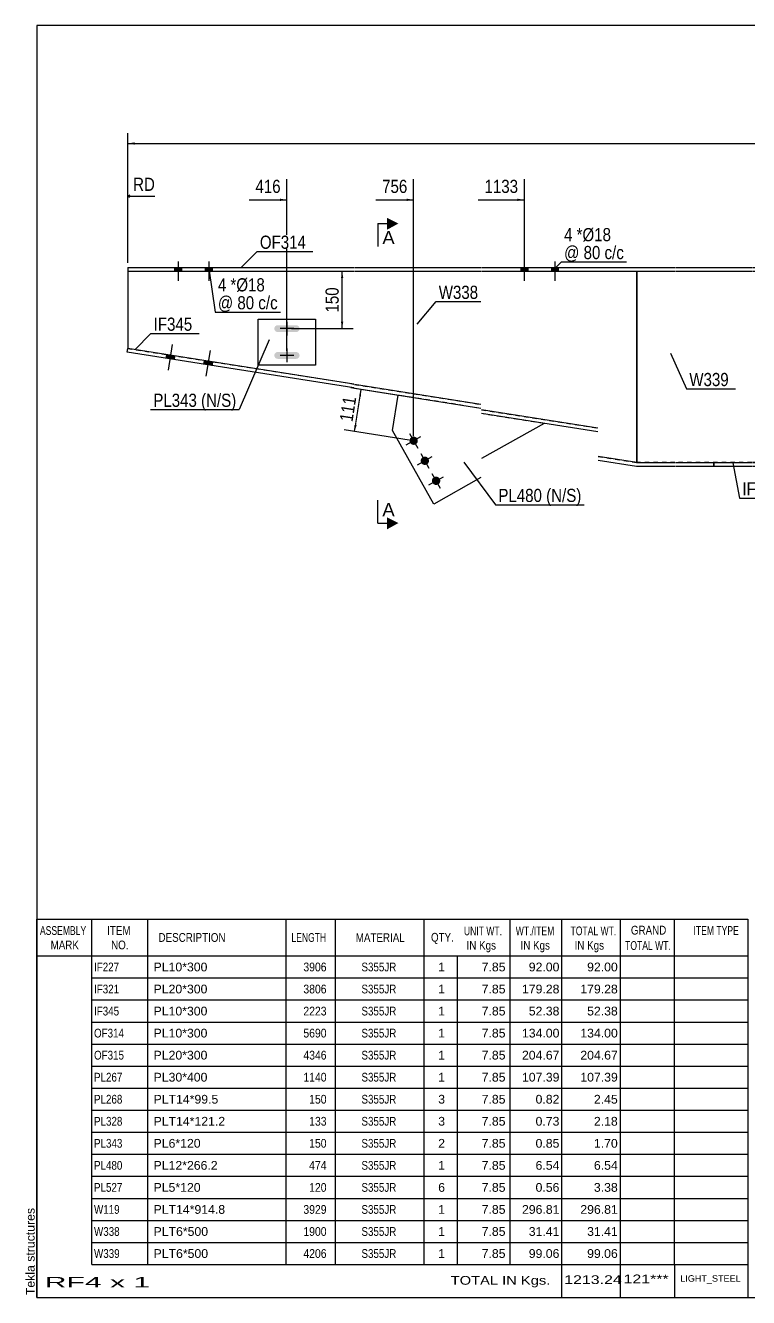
# Model space of a CAD drawing. Header units: millimetres. Extents: x -22 to 380, y -203 to 74.
# Drawn here: x -22.3 to 135.3, y -202.7 to 74.4 of the extents above; entities that cross this region are included whole.
import ezdxf

# ---------------------------------------------------------------- set-up
doc = ezdxf.new("R2010")
doc.units = ezdxf.units.MM
doc.linetypes.add('DXK_LINE_DOT1', pattern=[1.8814, 0.9407, -0.9407])
doc.styles.add('Arial', font='ARIAL.TTF', dxfattribs={"height": 0.2})
doc.styles.add('Arial Narrow', font='ARIALN.TTF', dxfattribs={"height": 0.2})

# ---------------------------------------------------------------- blocks, each defined once
blk = doc.blocks.new('Unknown-622200928-3777')
at = {"color": 5, "linetype": 'Continuous'}
for p, q in [((380.24, 74.36), (-19.76, 74.36)), ((-19.76, 74.36), (-19.76, -202.64)), ((380.24, -202.64), (380.24, 74.36)), ((-19.76, -202.64), (380.24, -202.64))]:
    blk.add_line(p, q, dxfattribs=at)
at = {"color": 174, "linetype": 'Continuous', "style": 'Arial'}
blk.add_text('Tekla structures', height=1.9102, rotation=90, dxfattribs=at).set_placement((-20.26, -202.14))
blk = doc.blocks.new('Bolt-622200928-7858 - 1213')
at = {"linetype": 'Continuous'}
for points in [[(11.73, 21.67), (10.23, 21.67), (10.23, 20.83), (11.73, 20.83)], [(11.73, 21.67), (10.23, 21.67), (10.23, 20.83), (11.73, 20.83)], [(18.4, 21.67), (16.9, 21.67), (16.9, 20.83), (18.4, 20.83)], [(18.4, 21.67), (16.9, 21.67), (16.9, 20.83), (18.4, 20.83)]]:
    blk.add_hatch(color=3, dxfattribs=at).paths.add_polyline_path(points)
at = {"color": 3, "linetype": 'Continuous'}
for p, q in [((10.98, 22.92), (10.98, 18.75)), ((10.98, 22.92), (10.98, 18.75)), ((17.65, 22.92), (17.65, 18.75)), ((17.65, 22.92), (17.65, 18.75)), ((10.23, 21.67), (10.23, 20.83)), ((10.23, 21.67), (10.23, 20.83)), ((11.73, 21.67), (11.73, 20.83)), ((11.73, 21.67), (11.73, 20.83)), ((16.9, 21.67), (16.9, 20.83)), ((16.9, 21.67), (16.9, 20.83)), ((18.4, 21.67), (18.4, 20.83)), ((18.4, 21.67), (18.4, 20.83))]:
    blk.add_line(p, q, dxfattribs=at)
blk = doc.blocks.new('Part-622200928-1240 - 1213')
at = {"color": 2, "linetype": 'Continuous'}
for p, q in [((0, 21.67), (0, 20.83)), ((0, 21.67), (49.28, 21.67)), ((0, 20.83), (49.28, 20.83)), ((49.38, 21.67), (76.96, 21.67)), ((49.38, 20.83), (76.96, 20.83)), ((77.06, 21.67), (102.4, 21.67)), ((77.06, 20.83), (102.4, 20.83)), ((102.5, 21.67), (119.23, 21.67)), ((102.5, 20.83), (119.23, 20.83)), ((119.33, 21.67), (136, 21.67)), ((119.33, 20.83), (136, 20.83)), ((136.1, 21.67), (161.43, 21.67)), ((136.1, 20.83), (161.43, 20.83)), ((161.53, 21.67), (186.86, 21.67)), ((161.53, 20.83), (186.86, 20.83)), ((186.96, 21.67), (217.08, 21.67)), ((186.96, 20.83), (217.08, 20.83)), ((217.08, 21.67), (217.08, 20.83))]:
    blk.add_line(p, q, dxfattribs=at)
blk = doc.blocks.new('Part-622200928-1245 - 1213')
at = {"color": 2, "linetype": 'Continuous'}
for p, q in [((-0.13, 3.18), (0, 4)), ((49.28, -4.57), (-0.13, 3.18)), ((49.28, -3.73), (0, 4)), ((76.96, -8.18), (49.38, -3.86)), ((76.96, -9.03), (49.38, -4.7)), ((102.4, -13.31), (77.06, -9.33)), ((102.4, -14.15), (77.06, -10.18)), ((110.9, -20.83), (102.5, -19.52)), ((110.83, -21.67), (102.5, -20.36)), ((119.23, -21.67), (110.83, -21.67)), ((110.9, -20.83), (119.23, -20.83)), ((119.33, -20.83), (127.66, -20.83)), ((127.66, -21.67), (119.33, -21.67)), ((127.66, -20.83), (127.66, -21.67))]:
    blk.add_line(p, q, dxfattribs=at)
blk = doc.blocks.new('Part-622200928-1248 - 1213')
at = {"color": 2, "linetype": 'Continuous'}
for p, q in [((28.45, 0.41), (28.45, 10.41)), ((28.45, 10.41), (40.95, 10.41)), ((40.95, 10.41), (40.95, 0.41)), ((40.95, 0.41), (28.45, 0.41))]:
    blk.add_line(p, q, dxfattribs=at)
blk = doc.blocks.new('Part-622200928-1250 - 1213')
at = {"color": 2, "linetype": 'Continuous'}
for p, q in [((57.71, -13.88), (58.92, -6.19)), ((90.71, -12.32), (77.06, -19.97)), ((66.68, -29.86), (57.71, -13.88)), ((76.96, -24.1), (66.68, -29.86))]:
    blk.add_line(p, q, dxfattribs=at)
at = {"color": 7, "linetype": 'DXK_LINE_DOT1'}
for p, q in [((76.96, -9.03), (58.92, -6.19)), ((90.71, -12.32), (77.06, -10.18))]:
    blk.add_line(p, q, dxfattribs=at)
blk = doc.blocks.new('Part-622200928-1251 - 1213')
at = {"color": 2, "linetype": 'Continuous'}
blk.add_line((110.9, -20.83), (110.9, 20.83), dxfattribs=at)
at = {"color": 7, "linetype": 'DXK_LINE_DOT1'}
for p, q in [((110.9, 20.83), (119.23, 20.83)), ((119.33, 20.83), (136, 20.83)), ((136.1, 20.83), (161.43, 20.83)), ((161.53, 20.83), (186.86, 20.83)), ((186.96, 20.83), (225.41, 20.83)), ((225.51, 20.83), (234.02, 20.83)), ((234.02, 20.83), (234.02, -20.83)), ((119.23, -20.83), (110.9, -20.83)), ((136, -20.83), (119.33, -20.83)), ((161.43, -20.83), (136.1, -20.83)), ((186.86, -20.83), (161.53, -20.83)), ((225.41, -20.83), (186.96, -20.83)), ((234.02, -20.83), (225.51, -20.83))]:
    blk.add_line(p, q, dxfattribs=at)
blk = doc.blocks.new('Part-622200928-1252 - 1213')
at = {"color": 2, "linetype": 'Continuous'}
for p, q in [((127.66, -21.67), (127.66, -20.83)), ((127.66, -20.83), (136, -20.83)), ((136, -21.67), (127.66, -21.67)), ((136.1, -20.83), (161.43, -20.83)), ((161.43, -21.67), (136.1, -21.67)), ((161.53, -20.83), (186.86, -20.83)), ((186.86, -21.67), (161.53, -21.67)), ((186.96, -20.83), (225.41, -20.83)), ((225.41, -21.67), (186.96, -21.67)), ((225.51, -20.83), (234.02, -20.83)), ((234.02, -21.67), (225.51, -21.67)), ((234.02, -20.83), (234.02, -21.67))]:
    blk.add_line(p, q, dxfattribs=at)
blk = doc.blocks.new('Bolt-622200928-7857 - 1213')
at = {"linetype": 'Continuous'}
for points in [[(87.15, 21.67), (85.65, 21.67), (85.65, 20.83), (87.15, 20.83)], [(87.15, 21.67), (85.65, 21.67), (85.65, 20.83), (87.15, 20.83)], [(93.81, 21.67), (92.31, 21.67), (92.31, 20.83), (93.81, 20.83)], [(93.81, 21.67), (92.31, 21.67), (92.31, 20.83), (93.81, 20.83)]]:
    blk.add_hatch(color=3, dxfattribs=at).paths.add_polyline_path(points)
at = {"color": 3, "linetype": 'Continuous'}
for p, q in [((86.4, 22.92), (86.4, 18.75)), ((86.4, 22.92), (86.4, 18.75)), ((93.06, 22.92), (93.06, 18.75)), ((93.06, 22.92), (93.06, 18.75)), ((85.65, 21.67), (85.65, 20.83)), ((85.65, 21.67), (85.65, 20.83)), ((87.15, 21.67), (87.15, 20.83)), ((87.15, 21.67), (87.15, 20.83)), ((92.31, 21.67), (92.31, 20.83)), ((92.31, 21.67), (92.31, 20.83)), ((93.81, 21.67), (93.81, 20.83)), ((93.81, 21.67), (93.81, 20.83))]:
    blk.add_line(p, q, dxfattribs=at)
blk = doc.blocks.new('Part-622200928-1258 - 1213')
at = {"color": 2, "linetype": 'Continuous'}
for p, q in [((0, 20.83), (0, 4)), ((110.9, 20.83), (110.9, -20.83))]:
    blk.add_line(p, q, dxfattribs=at)
at = {"color": 7, "linetype": 'DXK_LINE_DOT1'}
for p, q in [((0, 20.83), (49.28, 20.83)), ((49.38, 20.83), (76.96, 20.83)), ((77.06, 20.83), (102.4, 20.83)), ((102.5, 20.83), (110.9, 20.83)), ((0, 4), (49.28, -3.73)), ((49.38, -3.86), (76.96, -8.18)), ((77.06, -9.33), (102.4, -13.31)), ((102.5, -19.52), (110.9, -20.83))]:
    blk.add_line(p, q, dxfattribs=at)
blk = doc.blocks.new('Bolt-622200928-1278 - 1213')
at = {"linetype": 'Continuous'}
for points in [[(8.37, 1.85), (10.18, 1.56), (10.31, 2.38), (8.5, 2.67)], [(8.37, 1.85), (10.18, 1.56), (10.31, 2.38), (8.5, 2.67)], [(16.6, 0.53), (18.41, 0.24), (18.54, 1.06), (16.73, 1.35)], [(16.6, 0.53), (18.41, 0.24), (18.54, 1.06), (16.73, 1.35)]]:
    blk.add_hatch(color=3, dxfattribs=at).paths.add_polyline_path(points)
at = {"color": 3, "linetype": 'Continuous'}
for p, q in [((8.89, -0.71), (9.78, 4.89)), ((8.89, -0.71), (9.78, 4.89)), ((17.11, -2.03), (18.01, 3.57)), ((17.11, -2.03), (18.01, 3.57)), ((8.37, 1.85), (8.5, 2.67)), ((8.37, 1.85), (8.5, 2.67)), ((10.18, 1.56), (10.31, 2.38)), ((10.18, 1.56), (10.31, 2.38)), ((16.6, 0.53), (16.73, 1.35)), ((16.6, 0.53), (16.73, 1.35)), ((18.41, 0.24), (18.54, 1.06)), ((18.41, 0.24), (18.54, 1.06))]:
    blk.add_line(p, q, dxfattribs=at)
blk = doc.blocks.new('Bolt-622200928-1281 - 1213')
at = {"linetype": 'Continuous'}
for points in [[(32.17, 8.86), (32, 8.62), (31.95, 8.33), (32, 8.04), (32.17, 7.8), (32.41, 7.64), (32.7, 7.58), (36.7, 7.58), (36.98, 7.64), (37.23, 7.8), (37.39, 8.04), (37.45, 8.33), (37.39, 8.62), (37.23, 8.86), (36.98, 9.02), (36.7, 9.08), (32.7, 9.08), (32.41, 9.02)], [(32.17, 3.03), (32, 2.78), (31.95, 2.5), (32, 2.21), (32.17, 1.97), (32.41, 1.81), (32.7, 1.75), (36.7, 1.75), (36.98, 1.81), (37.23, 1.97), (37.39, 2.21), (37.45, 2.5), (37.39, 2.78), (37.23, 3.03), (36.98, 3.19), (36.7, 3.25), (32.7, 3.25), (32.41, 3.19)]]:
    blk.add_hatch(color=3, dxfattribs=at).paths.add_polyline_path(points)
at = {"color": 3, "linetype": 'Continuous'}
for p, q in [((36.2, 8.33), (33.2, 8.33)), ((34.7, 9.83), (34.7, 6.83)), ((34.7, 4), (34.7, 1)), ((36.2, 2.5), (33.2, 2.5))]:
    blk.add_line(p, q, dxfattribs=at)
blk = doc.blocks.new('Bolt-622200928-1283 - 1213')
at = {"linetype": 'Continuous'}
for points in [[(61.85, -15.28, -1), (62.74, -16.88, -1)], [(64.29, -19.64, -1), (65.19, -21.24, -1)], [(66.74, -24, -1), (67.64, -25.6, -1)]]:
    blk.add_hatch(color=3, dxfattribs=at).paths.add_polyline_path(points)
at = {"color": 3, "linetype": 'Continuous'}
for p, q in [((60.7, -16.98), (63.89, -15.19)), ((61.4, -14.48), (63.19, -17.68)), ((63.84, -18.84), (65.64, -22.04)), ((63.14, -21.34), (66.34, -19.55)), ((65.59, -25.7), (68.79, -23.91)), ((66.29, -23.2), (68.09, -26.4))]:
    blk.add_line(p, q, dxfattribs=at)
blk = doc.blocks.new('StraightDimension-622200928-3981 - 1213')
at = {"linetype": 'Continuous'}
for points in [[(50.37, -6.37), (50.85, -4.93), (50.86, -6.45)], [(49.9, -12.62), (49.42, -14.06), (49.4, -12.54)]]:
    blk.add_hatch(color=7, dxfattribs=at).paths.add_polyline_path(points)
at = {"color": 7, "linetype": 'Continuous'}
for p, q in [((62.74, -6.79), (48.63, -4.58)), ((49.42, -14.06), (50.85, -4.93)), ((61.31, -15.93), (47.19, -13.71))]:
    blk.add_line(p, q, dxfattribs=at)
at = {"color": 0}
blk.add_wipeout([(50.5, -6.17), (46.35, -5.52), (45.32, -12.12), (49.47, -12.77)], dxfattribs=at)
at = {"color": 3, "style": 'Arial Narrow'}
blk.add_text('111', height=2.863, rotation=81.085, dxfattribs=at).set_placement((48.97, -12.09))
blk = doc.blocks.new('StraightDimension-622200928-5409 - 1213')
at = {"linetype": 'Continuous'}
for points in [[(1.5, 48.4), (0, 48.65), (1.5, 48.9)], [(350.72, 48.9), (352.22, 48.65), (350.72, 48.4)]]:
    blk.add_hatch(color=7, dxfattribs=at).paths.add_polyline_path(points)
at = {"color": 7, "linetype": 'Continuous'}
for p, q in [((0, 22.67), (0, 50.9)), ((352.22, 31.32), (352.22, 50.9)), ((0, 48.65), (352.22, 48.65))]:
    blk.add_line(p, q, dxfattribs=at)
at = {"color": 0}
blk.add_wipeout([(181.28, 48.8), (181.28, 53), (170.94, 53), (170.94, 48.8)], dxfattribs=at)
at = {"color": 3, "style": 'Arial Narrow'}
blk.add_text('10084', height=2.863, dxfattribs=at).set_placement((171.54, 49.4))
blk = doc.blocks.new('StraightDimension-622200928-8875 - 1213')
at = {"linetype": 'Continuous'}
for points in [[(46.47, 19.33), (46.72, 20.83), (46.97, 19.33)], [(46.97, 9.83), (46.72, 8.33), (46.47, 9.83)]]:
    blk.add_hatch(color=7, dxfattribs=at).paths.add_polyline_path(points)
at = {"color": 7, "linetype": 'Continuous'}
for p, q in [((43.53, 20.83), (49.12, 20.83)), ((46.72, 8.33), (46.72, 20.83)), ((35.7, 8.33), (49.12, 8.33))]:
    blk.add_line(p, q, dxfattribs=at)
at = {"color": 0}
blk.add_wipeout([(46.57, 17.92), (42.37, 17.92), (42.37, 11.24), (46.57, 11.24)], dxfattribs=at)
at = {"color": 3, "style": 'Arial Narrow'}
blk.add_text('150', height=2.863, rotation=90.0002, dxfattribs=at).set_placement((45.97, 11.84))
blk = doc.blocks.new('StraightDimension-622200928-9026 - 1213')
at = {"linetype": 'Continuous'}
blk.add_hatch(color=7, dxfattribs=at).paths.add_polyline_path([(84.92, 36.63), (86.42, 36.38), (84.92, 36.13)])
at = {"color": 7, "linetype": 'Continuous'}
for p, q in [((86.42, 22.67), (86.42, 40.88)), ((76.36, 36.38), (86.42, 36.38))]:
    blk.add_line(p, q, dxfattribs=at)
at = {"color": 0}
blk.add_wipeout([(85.65, 37.28), (85.65, 41.48), (77.14, 41.48), (77.14, 37.28)], dxfattribs=at)
at = {"color": 3, "style": 'Arial Narrow'}
blk.add_text('1133', height=2.863, dxfattribs=at).set_placement((77.74, 37.88))
blk = doc.blocks.new('StraightDimension-622200928-9027 - 1213')
at = {"linetype": 'Continuous'}
blk.add_hatch(color=7, dxfattribs=at).paths.add_polyline_path([(60.8, 36.63), (62.3, 36.38), (60.8, 36.13)])
at = {"color": 7, "linetype": 'Continuous'}
for p, q in [((62.3, -15.08), (62.3, 40.88)), ((54.06, 36.38), (62.3, 36.38))]:
    blk.add_line(p, q, dxfattribs=at)
at = {"color": 0}
blk.add_wipeout([(61.52, 37.28), (61.52, 41.48), (54.84, 41.48), (54.84, 37.28)], dxfattribs=at)
at = {"color": 3, "style": 'Arial Narrow'}
blk.add_text('756', height=2.863, dxfattribs=at).set_placement((55.44, 37.88))
blk = doc.blocks.new('StraightDimension-622200928-9028 - 1213')
at = {"linetype": 'Continuous'}
blk.add_hatch(color=7, dxfattribs=at).paths.add_polyline_path([(33.2, 36.63), (34.7, 36.38), (33.2, 36.13)])
at = {"color": 7, "linetype": 'Continuous'}
for p, q in [((34.7, 3.5), (34.7, 40.88)), ((26.46, 36.38), (34.7, 36.38))]:
    blk.add_line(p, q, dxfattribs=at)
at = {"color": 0, "linetype": 'Continuous'}
blk.add_wipeout([(6.53, 37.73), (6.53, 41.93), (0.59, 41.93), (0.59, 37.73)], dxfattribs=at)
at = {"color": 7, "linetype": 'Continuous'}
for p, q in [((0, 22.67), (0, 41.63)), ((0.5, 37.38), (0, 37.13)), ((0.5, 36.88), (0, 37.13)), ((5.93, 37.13), (0, 37.13))]:
    blk.add_line(p, q, dxfattribs=at)
at = {"color": 3, "linetype": 'Continuous', "style": 'Arial Narrow'}
blk.add_text('RD', height=2.863, dxfattribs=at).set_placement((1.19, 38.33))
at = {"color": 0}
blk.add_wipeout([(33.92, 37.28), (33.92, 41.48), (27.24, 41.48), (27.24, 37.28)], dxfattribs=at)
at = {"color": 3, "style": 'Arial Narrow'}
blk.add_text('416', height=2.863, dxfattribs=at).set_placement((27.84, 37.88))
blk = doc.blocks.new('CBS_BOM-622200928-9251')
at = {"color": 7, "linetype": 'Continuous'}
for p, q in [((-19.79, -128.27), (-19.79, -120.27)), ((-19.79, -120.27), (135.13, -120.27)), ((-7.79, -128.27), (-7.79, -120.27)), ((4.4, -128.27), (4.4, -120.27)), ((34.56, -128.27), (34.56, -120.27)), ((45.24, -128.27), (45.24, -120.27)), ((64.56, -128.27), (64.56, -120.27)), ((83.36, -128.27), (83.36, -120.27)), ((94.57, -128.27), (94.57, -120.27)), ((107.36, -128.27), (107.36, -120.27)), ((119.11, -128.27), (119.11, -120.27)), ((135.13, -120.28), (135.13, -128.26)), ((-19.79, -128.27), (135.13, -128.27)), ((-19.79, -133.07), (-19.79, -128.27)), ((-7.79, -133.07), (-7.79, -128.27)), ((4.4, -133.07), (4.4, -128.27)), ((34.56, -133.07), (34.56, -128.27)), ((45.24, -133.07), (45.24, -128.27)), ((64.56, -133.07), (64.56, -128.27)), ((71.82, -133.07), (71.82, -128.27)), ((83.36, -133.07), (83.36, -128.27)), ((94.57, -133.07), (94.57, -128.27)), ((107.36, -133.07), (107.36, -128.27)), ((119.13, -133.07), (119.13, -128.27)), ((135.13, -128.28), (135.13, -133.07)), ((-19.79, -137.87), (-19.79, -133.07)), ((-7.79, -133.07), (135.13, -133.07)), ((-7.79, -137.87), (-7.79, -133.07)), ((4.4, -137.87), (4.4, -133.07)), ((34.56, -137.87), (34.56, -133.07)), ((45.24, -137.87), (45.24, -133.07)), ((64.56, -137.87), (64.56, -133.07)), ((71.82, -137.87), (71.82, -133.07)), ((83.36, -137.87), (83.36, -133.07)), ((94.57, -137.87), (94.57, -133.07)), ((107.36, -137.87), (107.36, -133.07)), ((119.13, -137.87), (119.13, -133.07)), ((135.13, -133.08), (135.13, -137.87)), ((-19.79, -142.67), (-19.79, -137.87)), ((-7.79, -137.87), (135.13, -137.87)), ((-7.79, -142.67), (-7.79, -137.87)), ((4.4, -142.67), (4.4, -137.87)), ((34.56, -142.67), (34.56, -137.87)), ((45.24, -142.67), (45.24, -137.87)), ((64.56, -142.67), (64.56, -137.87)), ((71.82, -142.67), (71.82, -137.87)), ((83.36, -142.67), (83.36, -137.87)), ((94.57, -142.67), (94.57, -137.87)), ((107.36, -142.67), (107.36, -137.87)), ((119.13, -142.67), (119.13, -137.87)), ((135.13, -137.88), (135.13, -142.67)), ((-19.79, -147.47), (-19.79, -142.67)), ((-7.79, -142.67), (135.13, -142.67)), ((-7.79, -147.47), (-7.79, -142.67)), ((4.4, -147.47), (4.4, -142.67)), ((34.56, -147.47), (34.56, -142.67)), ((45.24, -147.47), (45.24, -142.67)), ((64.56, -147.47), (64.56, -142.67)), ((71.82, -147.47), (71.82, -142.67)), ((83.36, -147.47), (83.36, -142.67)), ((94.57, -147.47), (94.57, -142.67)), ((107.36, -147.47), (107.36, -142.67)), ((119.13, -147.47), (119.13, -142.67)), ((135.13, -142.68), (135.13, -147.47)), ((-19.79, -152.27), (-19.79, -147.47)), ((-7.79, -147.47), (135.13, -147.47)), ((-7.79, -152.27), (-7.79, -147.47)), ((4.4, -152.27), (4.4, -147.47)), ((34.56, -152.27), (34.56, -147.47)), ((45.24, -152.27), (45.24, -147.47)), ((64.56, -152.27), (64.56, -147.47)), ((71.82, -152.27), (71.82, -147.47)), ((83.36, -152.27), (83.36, -147.47)), ((94.57, -152.27), (94.57, -147.47)), ((107.36, -152.27), (107.36, -147.47)), ((119.13, -152.27), (119.13, -147.47)), ((135.13, -147.48), (135.13, -152.27)), ((-19.79, -157.07), (-19.79, -152.27)), ((-7.79, -152.27), (135.13, -152.27)), ((-7.79, -157.07), (-7.79, -152.27)), ((4.4, -157.07), (4.4, -152.27)), ((34.56, -157.07), (34.56, -152.27)), ((45.24, -157.07), (45.24, -152.27)), ((64.56, -157.07), (64.56, -152.27)), ((71.82, -157.07), (71.82, -152.27)), ((83.36, -157.07), (83.36, -152.27)), ((94.57, -157.07), (94.57, -152.27)), ((107.36, -157.07), (107.36, -152.27)), ((119.13, -157.07), (119.13, -152.27)), ((135.13, -152.28), (135.13, -157.07)), ((-19.79, -161.87), (-19.79, -157.07)), ((-7.79, -157.07), (135.13, -157.07)), ((-7.79, -161.87), (-7.79, -157.07)), ((4.4, -161.87), (4.4, -157.07)), ((34.56, -161.87), (34.56, -157.07)), ((45.24, -161.87), (45.24, -157.07)), ((64.56, -161.87), (64.56, -157.07)), ((71.82, -161.87), (71.82, -157.07)), ((83.36, -161.87), (83.36, -157.07)), ((94.57, -161.87), (94.57, -157.07)), ((107.36, -161.87), (107.36, -157.07)), ((119.13, -161.87), (119.13, -157.07)), ((135.13, -157.08), (135.13, -161.87)), ((-19.79, -166.67), (-19.79, -161.87)), ((-7.79, -161.87), (135.13, -161.87)), ((-7.79, -166.67), (-7.79, -161.87)), ((4.4, -166.67), (4.4, -161.87)), ((34.56, -166.67), (34.56, -161.87)), ((45.24, -166.67), (45.24, -161.87)), ((64.56, -166.67), (64.56, -161.87)), ((71.82, -166.67), (71.82, -161.87)), ((83.36, -166.67), (83.36, -161.87)), ((94.57, -166.67), (94.57, -161.87)), ((107.36, -166.67), (107.36, -161.87)), ((119.13, -166.67), (119.13, -161.87)), ((135.13, -161.88), (135.13, -166.67)), ((-19.79, -171.47), (-19.79, -166.67)), ((-7.79, -166.67), (135.13, -166.67)), ((-7.79, -171.47), (-7.79, -166.67)), ((4.4, -171.47), (4.4, -166.67)), ((34.56, -171.47), (34.56, -166.67)), ((45.24, -171.47), (45.24, -166.67)), ((64.56, -171.47), (64.56, -166.67)), ((71.82, -171.47), (71.82, -166.67)), ((83.36, -171.47), (83.36, -166.67)), ((94.57, -171.47), (94.57, -166.67)), ((107.36, -171.47), (107.36, -166.67)), ((119.13, -171.47), (119.13, -166.67)), ((135.13, -166.68), (135.13, -171.47)), ((-19.79, -176.27), (-19.79, -171.47)), ((-7.79, -171.47), (135.13, -171.47)), ((-7.79, -176.27), (-7.79, -171.47)), ((4.4, -176.27), (4.4, -171.47)), ((34.56, -176.27), (34.56, -171.47)), ((45.24, -176.27), (45.24, -171.47)), ((64.56, -176.27), (64.56, -171.47)), ((71.82, -176.27), (71.82, -171.47)), ((83.36, -176.27), (83.36, -171.47)), ((94.57, -176.27), (94.57, -171.47)), ((107.36, -176.27), (107.36, -171.47)), ((119.13, -176.27), (119.13, -171.47)), ((135.13, -171.48), (135.13, -176.27)), ((-19.79, -181.07), (-19.79, -176.27)), ((-7.79, -176.27), (135.13, -176.27)), ((-7.79, -181.07), (-7.79, -176.27)), ((4.4, -181.07), (4.4, -176.27)), ((34.56, -181.07), (34.56, -176.27)), ((45.24, -181.07), (45.24, -176.27)), ((64.56, -181.07), (64.56, -176.27)), ((71.82, -181.07), (71.82, -176.27)), ((83.36, -181.07), (83.36, -176.27)), ((94.57, -181.07), (94.57, -176.27)), ((107.36, -181.07), (107.36, -176.27)), ((119.13, -181.07), (119.13, -176.27)), ((135.13, -176.28), (135.13, -181.07)), ((-19.79, -185.87), (-19.79, -181.07)), ((-7.79, -181.07), (135.13, -181.07)), ((-7.79, -185.87), (-7.79, -181.07)), ((4.4, -185.87), (4.4, -181.07)), ((34.56, -185.87), (34.56, -181.07)), ((45.24, -185.87), (45.24, -181.07)), ((64.56, -185.87), (64.56, -181.07)), ((71.82, -185.87), (71.82, -181.07)), ((83.36, -185.87), (83.36, -181.07)), ((94.57, -185.87), (94.57, -181.07)), ((107.36, -185.87), (107.36, -181.07)), ((119.13, -185.87), (119.13, -181.07)), ((135.13, -181.08), (135.13, -185.87)), ((-19.79, -190.67), (-19.79, -185.87)), ((-7.79, -185.87), (135.13, -185.87)), ((-7.79, -190.67), (-7.79, -185.87)), ((4.4, -190.67), (4.4, -185.87)), ((34.56, -190.67), (34.56, -185.87)), ((45.24, -190.67), (45.24, -185.87)), ((64.56, -190.67), (64.56, -185.87)), ((71.82, -190.67), (71.82, -185.87)), ((83.36, -190.67), (83.36, -185.87)), ((94.57, -190.67), (94.57, -185.87)), ((107.36, -190.67), (107.36, -185.87)), ((119.13, -190.67), (119.13, -185.87)), ((135.13, -185.88), (135.13, -190.67)), ((-19.79, -195.47), (-19.79, -190.67)), ((-7.79, -190.67), (135.13, -190.67)), ((-7.79, -195.47), (-7.79, -190.67)), ((4.4, -195.47), (4.4, -190.67)), ((34.56, -195.47), (34.56, -190.67)), ((45.24, -195.47), (45.24, -190.67)), ((64.56, -195.47), (64.56, -190.67)), ((71.82, -195.47), (71.82, -190.67)), ((83.36, -195.47), (83.36, -190.67)), ((94.57, -195.47), (94.57, -190.67)), ((107.36, -195.47), (107.36, -190.67)), ((119.13, -195.47), (119.13, -190.67)), ((135.13, -190.68), (135.13, -195.47)), ((-19.79, -202.67), (-19.79, -195.49)), ((-7.79, -195.47), (135.13, -195.47)), ((94.57, -202.67), (94.57, -195.49)), ((107.36, -202.67), (107.36, -195.49)), ((119.17, -202.67), (119.17, -195.49)), ((135.13, -195.47), (135.13, -202.67)), ((-19.79, -202.67), (135.13, -202.67))]:
    blk.add_line(p, q, dxfattribs=at)
at = {"color": 3, "linetype": 'Continuous', "style": 'Arial'}
for s, height, width, p in [('ASSEMBLY', 1.91, 0.7, (-19.11, -123.7)), ('ITEM', 1.91, 0.8, (-4.46, -123.7)), ('UNIT WT.', 1.91, 0.7, (73.25, -123.78)), ('WT./ITEM', 1.91, 0.7, (84.54, -123.78)), ('TOTAL WT.', 1.91, 0.7, (96.48, -123.78)), ('GRAND', 1.91, 0.8, (109.63, -123.62)), ('ITEM TYPE', 1.91, 0.7, (123.27, -123.69)), ('DESCRIPTION', 1.9102, 0.8, (6.72, -125.21)), ('LENGTH', 1.91, 0.7, (35.67, -125.21)), ('MATERIAL', 1.91, 0.8, (49.69, -125.25)), ('QTY.', 1.91, 0.8, (66.08, -125.17)), ('MARK', 1.91, 0.8, (-16.79, -126.84)), ('NO.', 1.91, 0.8, (-3.61, -126.84)), ('IN Kgs', 1.91, 0.8, (73.83, -126.91)), ('IN Kgs', 1.91, 0.8, (85.58, -126.91)), ('IN Kgs', 1.91, 0.8, (97.37, -126.91)), ('TOTAL WT.', 1.91, 0.7, (108.37, -126.96))]:
    blk.add_text(s, height=height, dxfattribs=dict(at, width=width)).set_placement(p)
at = {"color": 7, "linetype": 'Continuous', "style": 'Arial'}
for s, width, p in [('IF227', 0.8, (-7.33, -131.64)), ('3906', 0.85, (38.28, -131.64)), ('S355JR', 0.8, (50.93, -131.64)), ('IF321', 0.8, (-7.33, -136.44)), ('3806', 0.85, (38.28, -136.44)), ('S355JR', 0.8, (50.93, -136.44)), ('IF345', 0.8, (-7.33, -141.24)), ('2223', 0.85, (38.28, -141.24)), ('S355JR', 0.8, (50.93, -141.24)), ('OF314', 0.8, (-7.33, -146.04)), ('5690', 0.85, (38.28, -146.04)), ('S355JR', 0.8, (50.93, -146.04)), ('OF315', 0.8, (-7.33, -150.84)), ('4346', 0.85, (38.28, -150.84)), ('S355JR', 0.8, (50.93, -150.84)), ('PL267', 0.8, (-7.33, -155.64)), ('1140', 0.85, (38.28, -155.64)), ('S355JR', 0.8, (50.93, -155.64)), ('PL268', 0.8, (-7.33, -160.44)), ('150', 0.85, (39.54, -160.44)), ('S355JR', 0.8, (50.93, -160.44)), ('PL328', 0.8, (-7.33, -165.24)), ('133', 0.85, (39.54, -165.24)), ('S355JR', 0.8, (50.93, -165.24)), ('PL343', 0.8, (-7.33, -170.04)), ('150', 0.85, (39.54, -170.04)), ('S355JR', 0.8, (50.93, -170.04)), ('PL480', 0.8, (-7.33, -174.84)), ('474', 0.85, (39.54, -174.84)), ('S355JR', 0.8, (50.93, -174.84)), ('PL527', 0.8, (-7.33, -179.64)), ('120', 0.85, (39.54, -179.64)), ('S355JR', 0.8, (50.93, -179.64)), ('W119', 0.8, (-7.33, -184.44)), ('3929', 0.85, (38.28, -184.44)), ('S355JR', 0.8, (50.93, -184.44)), ('W338', 0.8, (-7.33, -189.24)), ('1900', 0.85, (38.28, -189.24)), ('S355JR', 0.8, (50.93, -189.24)), ('W339', 0.8, (-7.33, -194.04)), ('4206', 0.85, (38.28, -194.04)), ('S355JR', 0.8, (50.93, -194.04))]:
    blk.add_text(s, height=1.91, dxfattribs=dict(at, width=width)).set_placement(p)
for s, height, p in [('PL10*300', 1.91, (5.65, -131.64)), ('1', 1.91, (67.65, -131.64)), ('7.85', 1.91, (77.12, -131.64)), ('92.00', 1.91, (87.38, -131.64)), ('92.00', 1.91, (100.09, -131.64)), ('PL20*300', 1.91, (5.65, -136.44)), ('1', 1.91, (67.65, -136.44)), ('7.85', 1.91, (77.12, -136.44)), ('179.28', 1.91, (85.9, -136.44)), ('179.28', 1.91, (98.61, -136.44)), ('PL10*300', 1.91, (5.65, -141.24)), ('1', 1.91, (67.65, -141.24)), ('7.85', 1.91, (77.12, -141.24)), ('52.38', 1.91, (87.38, -141.24)), ('52.38', 1.91, (100.09, -141.24)), ('PL10*300', 1.91, (5.65, -146.04)), ('1', 1.91, (67.65, -146.04)), ('7.85', 1.91, (77.12, -146.04)), ('134.00', 1.91, (85.9, -146.04)), ('134.00', 1.91, (98.61, -146.04)), ('PL20*300', 1.91, (5.65, -150.84)), ('1', 1.91, (67.65, -150.84)), ('7.85', 1.91, (77.12, -150.84)), ('204.67', 1.91, (85.9, -150.84)), ('204.67', 1.91, (98.61, -150.84)), ('PL30*400', 1.91, (5.65, -155.64)), ('1', 1.91, (67.65, -155.64)), ('7.85', 1.91, (77.12, -155.64)), ('107.39', 1.91, (85.9, -155.64)), ('107.39', 1.91, (98.61, -155.64)), ('PLT14*99.5', 1.91, (5.65, -160.44)), ('3', 1.91, (67.65, -160.44)), ('7.85', 1.91, (77.12, -160.44)), ('0.82', 1.91, (88.86, -160.44)), ('2.45', 1.91, (101.57, -160.44)), ('PLT14*121.2', 1.9102, (5.65, -165.24)), ('3', 1.91, (67.65, -165.24)), ('7.85', 1.91, (77.12, -165.24)), ('0.73', 1.91, (88.86, -165.24)), ('2.18', 1.91, (101.57, -165.24)), ('PL6*120', 1.91, (5.65, -170.04)), ('2', 1.91, (67.65, -170.04)), ('7.85', 1.91, (77.12, -170.04)), ('0.85', 1.91, (88.86, -170.04)), ('1.70', 1.91, (101.57, -170.04)), ('PL12*266.2', 1.91, (5.65, -174.84)), ('1', 1.91, (67.65, -174.84)), ('7.85', 1.91, (77.12, -174.84)), ('6.54', 1.91, (88.86, -174.84)), ('6.54', 1.91, (101.57, -174.84)), ('PL5*120', 1.91, (5.65, -179.64)), ('6', 1.91, (67.65, -179.64)), ('7.85', 1.91, (77.12, -179.64)), ('0.56', 1.91, (88.86, -179.64)), ('3.38', 1.91, (101.57, -179.64)), ('PLT14*914.8', 1.9102, (5.65, -184.44)), ('1', 1.91, (67.65, -184.44)), ('7.85', 1.91, (77.12, -184.44)), ('296.81', 1.91, (85.9, -184.44)), ('296.81', 1.91, (98.61, -184.44)), ('PLT6*500', 1.91, (5.65, -189.24)), ('1', 1.91, (67.65, -189.24)), ('7.85', 1.91, (77.12, -189.24)), ('31.41', 1.91, (87.38, -189.24)), ('31.41', 1.91, (100.09, -189.24)), ('PLT6*500', 1.91, (5.65, -194.04)), ('1', 1.91, (67.65, -194.04)), ('7.85', 1.91, (77.12, -194.04)), ('99.06', 1.91, (87.38, -194.04)), ('99.06', 1.91, (100.09, -194.04))]:
    blk.add_text(s, height=height, dxfattribs=at).set_placement(p)
at = {"color": 6, "linetype": 'Continuous', "style": 'Arial'}
for s, height, width, p in [('RF4 x 1', 2.292, 2.05, (-18.07, -200.48)), ('TOTAL IN Kgs.', 1.9102, 1.2, (70.37, -199.88)), ('1213.24', 1.91, 1.3, (95.1, -199.73)), ('121***', 1.91, 1.3, (108.03, -199.57))]:
    blk.add_text(s, height=height, dxfattribs=dict(at, width=width)).set_placement(p)
blk.add_text('LIGHT_STEEL', height=1.4135, dxfattribs=at).set_placement((120.38, -199.22))
blk = doc.blocks.new('Mark-622200928-2265 - 1213')
at = {"color": 0}
blk.add_wipeout([(142.33, -28), (142.33, -25), (133.92, -25), (133.92, -28)], dxfattribs=at)
blk.add_wipeout([(142.33, -28), (142.33, -25), (133.92, -25), (133.92, -28)], dxfattribs=at)
at = {"color": 7, "linetype": 'Continuous'}
for p, q in [((131.85, -20.88), (133.32, -28.6)), ((133.32, -28.6), (143.83, -28.6))]:
    blk.add_line(p, q, dxfattribs=at)
at = {"color": 3, "style": 'Arial Narrow'}
blk.add_text('IF227', height=2.863, dxfattribs=at).set_placement((133.92, -28))
blk = doc.blocks.new('Mark-622200928-2259 - 1213')
at = {"color": 0}
blk.add_wipeout([(90.27, -29.42), (90.27, -26.42), (80.76, -26.42), (80.76, -29.42)], dxfattribs=at)
blk.add_wipeout([(90.27, -29.42), (90.27, -26.42), (80.76, -26.42), (80.76, -29.42)], dxfattribs=at)
at = {"color": 7, "linetype": 'Continuous'}
blk.add_line((73.23, -20.78), (80.16, -30.02), dxfattribs=at)
at = {"color": 0}
blk.add_wipeout([(98.83, -29.42), (98.83, -26.42), (91.17, -26.42), (91.17, -29.42)], dxfattribs=at)
blk.add_wipeout([(98.83, -29.42), (98.83, -26.42), (91.17, -26.42), (91.17, -29.42)], dxfattribs=at)
at = {"color": 7, "linetype": 'Continuous'}
blk.add_line((80.16, -30.02), (99.43, -30.02), dxfattribs=at)
at = {"color": 3, "style": 'Arial Narrow'}
for s, p in [('PL480', (80.76, -29.42)), ('(N/', (91.17, -29.42)), ('S)', (95.55, -29.42))]:
    blk.add_text(s, height=2.863, dxfattribs=at).set_placement(p)
blk = doc.blocks.new('Mark-622200928-2262 - 1213')
at = {"color": 0}
blk.add_wipeout([(130.94, -4.18), (130.94, -1.18), (122.36, -1.18), (122.36, -4.18)], dxfattribs=at)
blk.add_wipeout([(130.94, -4.18), (130.94, -1.18), (122.36, -1.18), (122.36, -4.18)], dxfattribs=at)
at = {"color": 7, "linetype": 'Continuous'}
for p, q in [((118.22, 2.96), (121.76, -4.78)), ((121.76, -4.78), (132.44, -4.78))]:
    blk.add_line(p, q, dxfattribs=at)
at = {"color": 3, "style": 'Arial Narrow'}
blk.add_text('W339', height=2.863, dxfattribs=at).set_placement((122.36, -4.18))
blk = doc.blocks.new('Mark-622200928-2247 - 1213')
at = {"color": 0}
blk.add_wipeout([(14.07, 7.87), (14.07, 10.87), (5.67, 10.87), (5.67, 7.87)], dxfattribs=at)
blk.add_wipeout([(14.07, 7.87), (14.07, 10.87), (5.67, 10.87), (5.67, 7.87)], dxfattribs=at)
at = {"color": 7, "linetype": 'Continuous'}
for p, q in [((1.53, 3.73), (5.07, 7.27)), ((5.07, 7.27), (15.57, 7.27))]:
    blk.add_line(p, q, dxfattribs=at)
at = {"color": 3, "style": 'Arial Narrow'}
blk.add_text('IF345', height=2.863, dxfattribs=at).set_placement((5.67, 7.87))
blk = doc.blocks.new('Mark-622200928-2241 - 1213')
at = {"color": 0}
blk.add_wipeout([(38.84, 25.72), (38.84, 28.72), (28.8, 28.72), (28.8, 25.72)], dxfattribs=at)
blk.add_wipeout([(38.84, 25.72), (38.84, 28.72), (28.8, 28.72), (28.8, 25.72)], dxfattribs=at)
at = {"color": 7, "linetype": 'Continuous'}
for p, q in [((24.66, 21.59), (28.2, 25.12)), ((28.2, 25.12), (40.34, 25.12))]:
    blk.add_line(p, q, dxfattribs=at)
at = {"color": 3, "style": 'Arial Narrow'}
blk.add_text('OF314', height=2.863, dxfattribs=at).set_placement((28.8, 25.72))
blk = doc.blocks.new('Mark-622200928-2253 - 1213')
at = {"color": 0}
blk.add_wipeout([(15.09, -8.7), (15.09, -5.7), (5.59, -5.7), (5.59, -8.7)], dxfattribs=at)
blk.add_wipeout([(15.09, -8.7), (15.09, -5.7), (5.59, -5.7), (5.59, -8.7)], dxfattribs=at)
blk.add_wipeout([(23.66, -8.7), (23.66, -5.7), (15.99, -5.7), (15.99, -8.7)], dxfattribs=at)
blk.add_wipeout([(23.66, -8.7), (23.66, -5.7), (15.99, -5.7), (15.99, -8.7)], dxfattribs=at)
at = {"color": 7, "linetype": 'Continuous'}
for p in [(30.8, 5.91), (4.99, -9.3)]:
    blk.add_line(p, (24.26, -9.3), dxfattribs=at)
at = {"color": 3, "style": 'Arial Narrow'}
for s, p in [('PL343', (5.59, -8.7)), ('(N/', (15.99, -8.7)), ('S)', (20.37, -8.7))]:
    blk.add_text(s, height=2.863, dxfattribs=at).set_placement(p)
blk = doc.blocks.new('Mark-622200928-2271 - 1213')
at = {"color": 0}
blk.add_wipeout([(76.36, 14.81), (76.36, 17.81), (67.77, 17.81), (67.77, 14.81)], dxfattribs=at)
blk.add_wipeout([(76.36, 14.81), (76.36, 17.81), (67.77, 17.81), (67.77, 14.81)], dxfattribs=at)
at = {"color": 7, "linetype": 'Continuous'}
for p, q in [((63.06, 9.3), (67.17, 14.21)), ((67.17, 14.21), (76.96, 14.21))]:
    blk.add_line(p, q, dxfattribs=at)
at = {"color": 3, "style": 'Arial Narrow'}
blk.add_text('W338', height=2.863, dxfattribs=at).set_placement((67.77, 14.81))
blk = doc.blocks.new('SectionMark-622200928-4307 - 1213')
at = {"color": 7, "linetype": 'Continuous'}
for p, q in [((54.49, 31.23), (56.49, 31.23)), ((54.49, -34.01), (56.49, -34.01))]:
    blk.add_line(p, q, dxfattribs=at)
at = {"color": 0, "linetype": 'Continuous'}
for points in [[(58.15, 26.73), (58.15, 29.73), (55.49, 29.73), (55.49, 26.73)], [(58.15, -32.51), (58.15, -29.51), (55.49, -29.51), (55.49, -32.51)]]:
    blk.add_wipeout(points, dxfattribs=at)
at = {"linetype": 'Continuous'}
for points in [[(56.49, 32.48), (58.99, 31.23), (56.49, 29.86)], [(56.49, -32.76), (58.99, -34.01), (56.49, -35.38)]]:
    blk.add_hatch(color=7, dxfattribs=at).paths.add_polyline_path(points)
at = {"color": 7, "linetype": 'Continuous'}
for p, q in [((54.49, 31.23), (54.49, 26.23)), ((54.49, -34.01), (54.49, -29.01))]:
    blk.add_line(p, q, dxfattribs=at)
at = {"color": 136, "linetype": 'Continuous', "style": 'Arial'}
for p in [(55.49, 26.73), (55.49, -32.51)]:
    blk.add_text('A', height=2.87, dxfattribs=at).set_placement(p)
blk = doc.blocks.new('Mark-622200928-7895 - 1213')
at = {"color": 0}
blk.add_wipeout([(96.91, 27.37), (96.91, 30.37), (95.08, 30.37), (95.08, 27.37)], dxfattribs=at)
blk.add_wipeout([(96.91, 27.37), (96.91, 30.37), (95.08, 30.37), (95.08, 27.37)], dxfattribs=at)
blk.add_wipeout([(99.08, 27.37), (99.08, 30.37), (97.81, 30.37), (97.81, 27.37)], dxfattribs=at)
blk.add_wipeout([(99.08, 27.37), (99.08, 30.37), (97.81, 30.37), (97.81, 27.37)], dxfattribs=at)
blk.add_wipeout([(105.3, 27.37), (105.3, 30.37), (99.08, 30.37), (99.08, 27.37)], dxfattribs=at)
blk.add_wipeout([(105.3, 27.37), (105.3, 30.37), (99.08, 30.37), (99.08, 27.37)], dxfattribs=at)
at = {"color": 3, "style": 'Arial Narrow'}
blk.add_text('*', height=2.86, dxfattribs=at).set_placement((97.81, 27.37))
at = {"color": 0}
blk.add_wipeout([(108.1, 23.47), (108.1, 26.47), (95.08, 26.47), (95.08, 23.47)], dxfattribs=at)
blk.add_wipeout([(108.1, 23.47), (108.1, 26.47), (95.08, 26.47), (95.08, 23.47)], dxfattribs=at)
at = {"color": 7, "linetype": 'Continuous'}
for p, q in [((93.06, 21.46), (94.48, 22.87)), ((94.48, 22.87), (108.7, 22.87))]:
    blk.add_line(p, q, dxfattribs=at)
at = {"color": 3, "style": 'Arial Narrow'}
for s, height, p in [('4', 2.86, (95.08, 27.37)), ('Ø18', 2.863, (99.08, 27.37)), ('@ 80 c/', 2.863, (95.08, 23.47)), ('c', 2.86, (106.46, 23.47))]:
    blk.add_text(s, height=height, dxfattribs=at).set_placement(p)
blk = doc.blocks.new('Mark-622200928-7896 - 1213')
at = {"color": 0}
blk.add_wipeout([(21.49, 16.44), (21.49, 19.44), (19.66, 19.44), (19.66, 16.44)], dxfattribs=at)
blk.add_wipeout([(21.49, 16.44), (21.49, 19.44), (19.66, 19.44), (19.66, 16.44)], dxfattribs=at)
blk.add_wipeout([(23.67, 16.44), (23.67, 19.44), (22.39, 19.44), (22.39, 16.44)], dxfattribs=at)
blk.add_wipeout([(23.67, 16.44), (23.67, 19.44), (22.39, 19.44), (22.39, 16.44)], dxfattribs=at)
blk.add_wipeout([(29.88, 16.44), (29.88, 19.44), (23.67, 19.44), (23.67, 16.44)], dxfattribs=at)
blk.add_wipeout([(29.88, 16.44), (29.88, 19.44), (23.67, 19.44), (23.67, 16.44)], dxfattribs=at)
at = {"color": 3, "style": 'Arial Narrow'}
blk.add_text('*', height=2.86, dxfattribs=at).set_placement((22.39, 16.44))
at = {"color": 0}
blk.add_wipeout([(32.68, 12.54), (32.68, 15.54), (19.66, 15.54), (19.66, 12.54)], dxfattribs=at)
blk.add_wipeout([(32.68, 12.54), (32.68, 15.54), (19.66, 15.54), (19.66, 12.54)], dxfattribs=at)
at = {"color": 7, "linetype": 'Continuous'}
for p, q in [((17.65, 21.46), (19.06, 11.94)), ((19.06, 11.94), (33.28, 11.94))]:
    blk.add_line(p, q, dxfattribs=at)
at = {"color": 3, "style": 'Arial Narrow'}
for s, height, p in [('Ø18', 2.863, (23.67, 16.44)), ('4', 2.86, (19.66, 16.44)), ('@ 80 c/', 2.863, (19.66, 12.54)), ('c', 2.86, (31.04, 12.54))]:
    blk.add_text(s, height=height, dxfattribs=at).set_placement(p)

msp = doc.modelspace()

# ---------------------------------------------------------------- block references
for name in ['Unknown-622200928-3777', 'Bolt-622200928-7858 - 1213', 'Bolt-622200928-7857 - 1213', 'Part-622200928-1240 - 1213', 'Part-622200928-1258 - 1213', 'Part-622200928-1251 - 1213', 'Part-622200928-1248 - 1213', 'Bolt-622200928-1281 - 1213', 'Part-622200928-1245 - 1213', 'Bolt-622200928-1278 - 1213', 'Part-622200928-1250 - 1213', 'Bolt-622200928-1283 - 1213', 'Part-622200928-1252 - 1213', 'CBS_BOM-622200928-9251']:
    msp.add_blockref(name, (0, 0))

# ---------------------------------------------------------------- next in the draw order: block references
for name in ['StraightDimension-622200928-5409 - 1213', 'StraightDimension-622200928-8875 - 1213', 'Mark-622200928-2262 - 1213', 'StraightDimension-622200928-3981 - 1213', 'Mark-622200928-2259 - 1213', 'Mark-622200928-2265 - 1213']:
    msp.add_blockref(name, (0, 0))

# ---------------------------------------------------------------- next in the draw order: block references
for name in ['StraightDimension-622200928-9028 - 1213', 'StraightDimension-622200928-9027 - 1213', 'StraightDimension-622200928-9026 - 1213', 'Mark-622200928-7895 - 1213']:
    msp.add_blockref(name, (0, 0))

# ---------------------------------------------------------------- next in the draw order: block references
for name in ['SectionMark-622200928-4307 - 1213', 'Mark-622200928-2241 - 1213', 'Mark-622200928-2271 - 1213', 'Mark-622200928-2247 - 1213']:
    msp.add_blockref(name, (0, 0))

# ---------------------------------------------------------------- next in the draw order: block references
for name in ['Mark-622200928-7896 - 1213', 'Mark-622200928-2253 - 1213']:
    msp.add_blockref(name, (0, 0))

doc.saveas('drawing.dxf')
